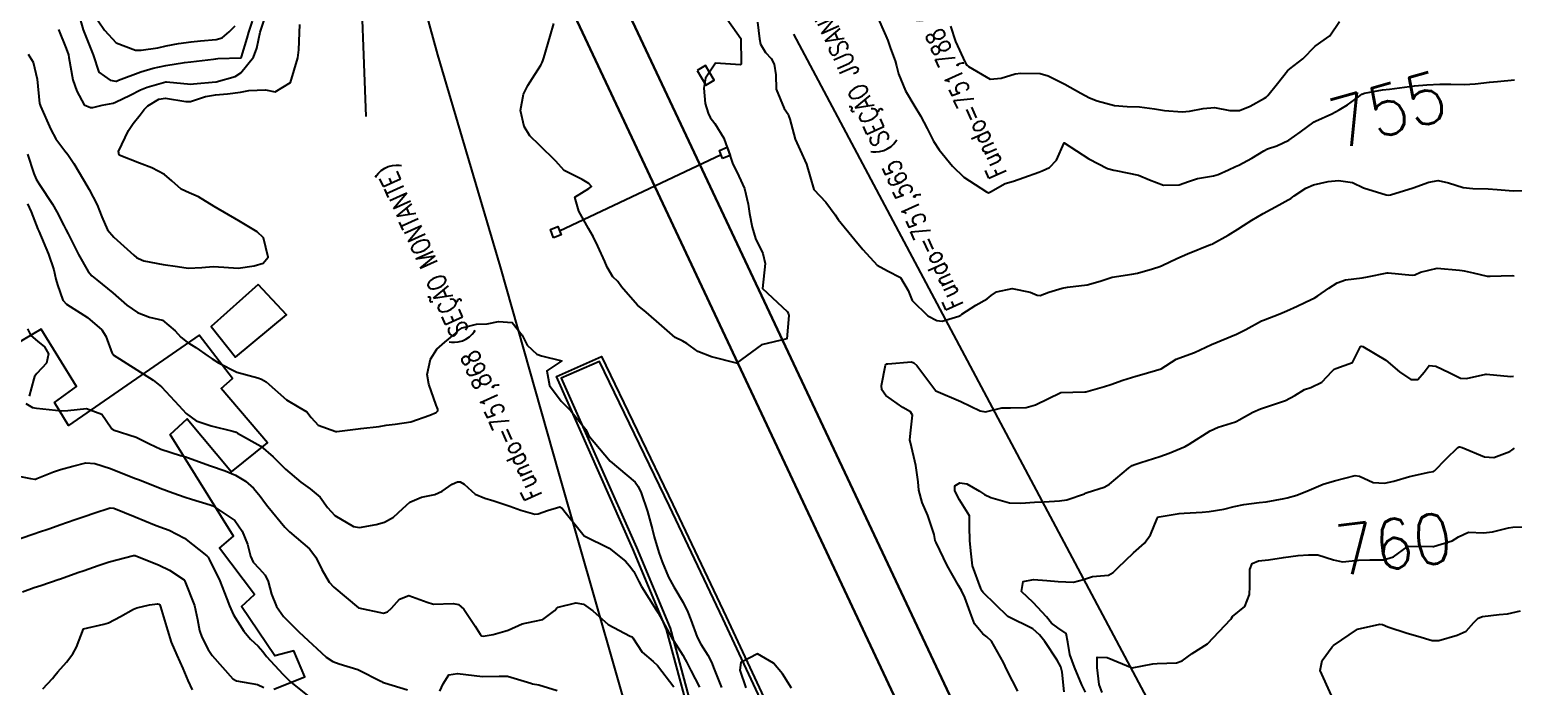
# Model space of a CAD drawing. Header units: metres. Extents: x 318500 to 325275, y 7408834 to 7428799.
# Drawn here: x 321933 to 322051.9, y 7422754.9 to 7422807.5 of the extents above; entities that cross this region are included whole.
import ezdxf
from ezdxf.enums import TextEntityAlignment as Align

# ---------------------------------------------------------------- set-up
doc = ezdxf.new("R2010")
doc.units = ezdxf.units.M
doc.header["$MEASUREMENT"] = 0
doc.linetypes.add('CONTINUO', pattern=[0])
for name, color, linetype in [('Armário', 45, 'Continuous'), ('Canaleta de Drenagem', 151, 'Continuous'), ('Cotas', 45, 'Continuous'), ('Curvas de Nivel 1m', 11, 'Continuous'), ('Curvas de Nivel 5m', 15, 'Continuous'), ('Divisas', 45, 'Continuous'), ('Edificações', 30, 'Continuous'), ('Linha Férrea', 20, 'Continuous'), ('Pórticos', 45, 'Continuous'), ('TEXTO', 45, 'Continuous'), ('Vias Primárias', 230, 'Continuous')]:
    doc.layers.add(name, color=color, linetype=linetype)
doc.styles.add('ROMANS', font='romans', dxfattribs={"height": 0.2})
doc.styles.add('Style-STANDARD', font='STANDARD.shx')

msp = doc.modelspace()

# ---------------------------------------------------------------- linework, layer by layer
at = {"layer": 'Armário'}
msp.add_lwpolyline([(321986.49, 7422804.27), (321987.19, 7422803.1), (321987.86, 7422803.49), (321987.17, 7422804.67)], close=True, dxfattribs=at)
at = {"layer": 'Canaleta de Drenagem'}
for points in [[(321986.53, 7422750.29), (321984.04, 7422759.48), (321981.35, 7422765.93), (321975.22, 7422779.76), (321978.83, 7422781.36), (321984.55, 7422769.49), (321988.82, 7422760.48), (321995.24, 7422746.76)], [(322035.11, 7422653.07), (322027.68, 7422670.48), (322022.19, 7422682.42), (322025.21, 7422683.86), (322022.84, 7422688.82), (322020.18, 7422694.57), (322016.39, 7422702.91), (322014.47, 7422706.98), (322009.49, 7422717.51), (322002.38, 7422732.07), (321994.97, 7422746.63), (321988.55, 7422760.35), (321984.28, 7422769.36), (321978.69, 7422780.96), (321975.62, 7422779.61), (321981.63, 7422766.04), (321984.33, 7422759.58), (321986.82, 7422750.37), (321988.93, 7422742.77), (321993.36, 7422730.01), (321996.84, 7422720.41), (321997.52, 7422719.05)]]:
    msp.add_lwpolyline(points, dxfattribs=at)
at = {"layer": 'Curvas de Nivel 1m', "flags": 128}
for points, elevation in [([(321937.06, 7422808.47), (321937.32, 7422807.53), (321937.97, 7422805.94), (321938.12, 7422805.52), (321938.57, 7422804.13), (321939.49, 7422803.5), (321939.94, 7422803.41), (321940.01, 7422803.42), (321940.15, 7422803.49), (321941.95, 7422804.17), (321942.93, 7422804.47), (321943.95, 7422804.68), (321945.44, 7422804.91), (321945.96, 7422804.96), (321947.76, 7422805.18), (321947.96, 7422805.22), (321948.1, 7422805.23), (321949.96, 7422805.3), (321950.02, 7422805.36), (321950.47, 7422806.86), (321950.6, 7422807.35), (321950.89, 7422808.23)], 754), ([(321938.01, 7422809), (321939.04, 7422807.5), (321939.97, 7422806.49), (321941.53, 7422805.91), (321941.97, 7422805.91), (321943.32, 7422806.1), (321943.97, 7422806.24), (321944.97, 7422806.43), (321945.98, 7422806.57), (321946.72, 7422806.66), (321947.98, 7422806.76), (321948.47, 7422806.89), (321949.02, 7422807.37), (321949.51, 7422807.86)], 753), ([(321988.58, 7422808.84), (321989.99, 7422806.83), (321990.01, 7422804.87), (321990.01, 7422804.83), (321990.01, 7422804.79), (321989.97, 7422804.72), (321987.97, 7422804.85), (321987.16, 7422803.65), (321987.04, 7422802.86), (321987.15, 7422801.63), (321987.37, 7422800.86), (321987.55, 7422800.5), (321987.9, 7422800.03), (321988.63, 7422798.84), (321989.07, 7422797.64), (321989.34, 7422796.84), (321989.84, 7422795.8), (321990.29, 7422794.82), (321990.57, 7422793.57), (321990.68, 7422792.82), (321990.89, 7422791.72), (321991.16, 7422790.81), (321991.76, 7422789.6), (321991.95, 7422788.8), (321991.73, 7422786.8), (321993.7, 7422784.95), (321993.81, 7422784.77), (321993.84, 7422784.63), (321993.67, 7422782.77), (321991.66, 7422782.3), (321989.65, 7422780.83), (321987.65, 7422781.34), (321986.55, 7422781.76), (321985.67, 7422782.39), (321985.36, 7422782.58), (321984.74, 7422782.89), (321983.68, 7422783.81), (321982.42, 7422784.92), (321981.71, 7422785.47), (321980.44, 7422786.95), (321980.14, 7422787.36), (321979.74, 7422787.74), (321979.29, 7422788.51), (321979.1, 7422788.97), (321978.55, 7422790.19), (321978.16, 7422790.98), (321977.79, 7422791.61), (321977.01, 7422793), (321976.69, 7422794.13), (321977.83, 7422794.82), (321978.03, 7422794.99), (321977.83, 7422795.23), (321977.29, 7422795.54), (321975.85, 7422796.26), (321975.17, 7422797.02), (321973.88, 7422798.29), (321973.09, 7422799.05), (321972.64, 7422799.8), (321972.35, 7422801.06), (321972.6, 7422802.39), (321972.94, 7422803.06), (321973.32, 7422803.67), (321973.97, 7422804.71), (321974.09, 7422804.92), (321974.14, 7422805.04), (321974.22, 7422805.28), (321974.72, 7422807.03), (321975.01, 7422808.03)], 757), ([(321932.91, 7422805.59), (321933.33, 7422804.95), (321933.65, 7422803.57), (321933.84, 7422801.64), (321933.86, 7422801.57), (321933.91, 7422801.42), (321934.73, 7422799.56), (321935.13, 7422798.8), (321935.86, 7422797.83), (321936.11, 7422797.54), (321936.57, 7422796.81), (321937.35, 7422795.52), (321937.82, 7422794.73), (321938.46, 7422793.51), (321938.83, 7422792.55), (321939.27, 7422791.5), (321939.77, 7422790.91), (321941.39, 7422789.47), (321941.59, 7422789.3), (321941.75, 7422789.2), (321942.18, 7422789.02), (321943.74, 7422788.74), (321944.88, 7422788.57), (321945.74, 7422788.44), (321946.83, 7422788.49), (321947.74, 7422788.58), (321948.6, 7422788.51), (321949.74, 7422788.44), (321951.03, 7422788.63), (321951.75, 7422788.84), (321952.15, 7422789.32), (321951.77, 7422790.86), (321951.27, 7422791.34), (321949.79, 7422792.23), (321947.81, 7422793.38), (321946.56, 7422794.14), (321945.82, 7422794.46), (321945.18, 7422794.77), (321944.44, 7422795.43), (321943.84, 7422795.93), (321942.82, 7422796.48), (321941.85, 7422796.85), (321940.22, 7422797.48), (321940.16, 7422797.79), (321940.96, 7422799.47), (321941.33, 7422800.02), (321941.9, 7422800.71), (321942.22, 7422801.14), (321942.51, 7422801.45), (321943.38, 7422801.99), (321943.92, 7422802.07), (321945.55, 7422801.79), (321945.92, 7422801.8), (321947.13, 7422802.19), (321947.92, 7422802.33), (321948.88, 7422802.41), (321949.93, 7422802.55), (321950.6, 7422802.68), (321951.93, 7422802.72), (321952.69, 7422802.56), (321953.94, 7422803.31), (321954.51, 7422805.3), (321954.61, 7422805.94), (321954.66, 7422807.3), (321954.67, 7422807.97)], 756), ([(321991.34, 7422808.14), (321991.49, 7422806.81), (321991.57, 7422806.39), (321991.98, 7422805.72), (321992.42, 7422805.24), (321992.66, 7422804.79), (321992.8, 7422803.94), (321992.83, 7422802.79), (321993.46, 7422801.24), (321993.78, 7422800.77), (321993.82, 7422800.68), (321993.91, 7422800.37), (321994.35, 7422798.77), (321994.75, 7422797.89), (321995.26, 7422796.76), (321995.83, 7422794.75), (321996.8, 7422793.72), (321997.54, 7422792.72), (321997.8, 7422792.33), (321999.12, 7422790.7), (321999.77, 7422789.93), (322000.91, 7422788.68), (322001.75, 7422788.22), (322002.77, 7422787.69), (322003.39, 7422786.65), (322003.72, 7422785.84), (322004.97, 7422784.62), (322005.69, 7422784.25), (322006.12, 7422784.18), (322007.44, 7422784.59), (322007.61, 7422784.68), (322007.7, 7422784.75), (322008.81, 7422785.48), (322009.72, 7422785.98), (322010.04, 7422786.24), (322010.48, 7422786.55), (322011.73, 7422786.8), (322013.16, 7422786.52), (322013.73, 7422786.27), (322013.98, 7422786.25), (322014.66, 7422786.5), (322015.73, 7422786.83), (322016.16, 7422786.9), (322017.74, 7422787.11), (322018.78, 7422787.4), (322019.74, 7422787.72), (322021.3, 7422787.96), (322021.75, 7422788.03), (322022.97, 7422788.38), (322023.56, 7422788.57), (322023.75, 7422788.65), (322024.92, 7422789.21), (322025.77, 7422789.57), (322027.62, 7422790.32), (322027.74, 7422790.37), (322027.78, 7422790.38), (322029.01, 7422791.08), (322029.8, 7422791.56), (322030.25, 7422791.84), (322030.93, 7422792.28), (322031.82, 7422792.81), (322033.1, 7422793.52), (322033.83, 7422793.9), (322034.04, 7422794.03), (322034.31, 7422794.24), (322035.23, 7422794.84), (322035.85, 7422795.11), (322037.03, 7422795.38), (322037.85, 7422795.47), (322038.97, 7422795.29), (322039.85, 7422794.87), (322041.67, 7422794.32), (322041.84, 7422794.29), (322042.01, 7422794.3), (322043.85, 7422794.86), (322045.08, 7422795.32), (322045.85, 7422795.46), (322046.66, 7422795.26), (322047.85, 7422794.9), (322048.61, 7422794.81), (322049.85, 7422794.79), (322050.56, 7422794.73), (322051.85, 7422794.63), (322053.19, 7422794.65)], 756), ([(322006.79, 7422807.82), (322007.18, 7422806.6), (322007.97, 7422804.92), (322008.1, 7422804.71), (322008.22, 7422804.59), (322009.96, 7422803.59), (322010.84, 7422803.67), (322011.96, 7422804.01), (322012.43, 7422804.06), (322013.96, 7422804.04), (322014.61, 7422803.85), (322015.95, 7422803.18), (322017.23, 7422802.46), (322017.93, 7422802.09), (322018.54, 7422801.84), (322019.93, 7422801.48), (322020.94, 7422801.4), (322021.92, 7422801.35), (322023.12, 7422801.19), (322023.92, 7422801.06), (322025.33, 7422800.95), (322025.92, 7422801.01), (322027.02, 7422801.23), (322027.92, 7422801.31), (322029.15, 7422801.08), (322029.92, 7422801.06), (322030.78, 7422801.43), (322031.94, 7422802.06), (322032.07, 7422802.14), (322032.2, 7422802.27), (322032.98, 7422803.23), (322033.78, 7422804.24), (322033.97, 7422804.41), (322034.99, 7422805.22), (322035.99, 7422806.22), (322037.16, 7422807.05), (322037.95, 7422808.19)], 754), ([(321932.87, 7422797.58), (321933.38, 7422796.03), (321933.57, 7422795.57), (321933.82, 7422795.13), (321934.87, 7422793.55), (321935.21, 7422792.96), (321935.78, 7422791.85), (321935.94, 7422791.54), (321936.13, 7422791.19), (321936.96, 7422789.53), (321937.74, 7422788.17), (321938.03, 7422787.82), (321938.43, 7422787.51), (321939.71, 7422786.45), (321940.83, 7422785.47), (321941.69, 7422784.87), (321942.63, 7422784.51), (321943.68, 7422784.26), (321944.69, 7422783.42), (321945.15, 7422782.9), (321945.66, 7422782.5), (321946.34, 7422782.08), (321947.34, 7422781.38), (321947.65, 7422781.18), (321948.16, 7422780.85), (321949.63, 7422780.1), (321951.31, 7422779.65), (321951.62, 7422779.55), (321951.98, 7422779.32), (321953.6, 7422777.88), (321954.61, 7422777.29), (321955.24, 7422776.93), (321955.58, 7422776.46), (321956.15, 7422775.84), (321957.57, 7422775.33), (321957.65, 7422775.33), (321959.57, 7422775.58), (321961.03, 7422775.75), (321961.58, 7422775.84), (321962.31, 7422775.92), (321963.58, 7422776.12), (321965.09, 7422776.66), (321965.59, 7422776.86), (321965.73, 7422776.99), (321965.72, 7422777.14), (321965.59, 7422777.45), (321965, 7422779.15), (321964.87, 7422779.91), (321965.13, 7422781.15), (321965.66, 7422781.94), (321966.3, 7422782.5), (321967.05, 7422783.13), (321967.37, 7422783.43), (321967.68, 7422783.66), (321968.84, 7422783.95), (321969.68, 7422783.98), (321970.6, 7422784.17), (321971.69, 7422784.09), (321972.48, 7422783.06), (321972.88, 7422782.27), (321973.66, 7422781.54), (321974.02, 7422781.4), (321975.65, 7422781.01), (321974.46, 7422780.2), (321974.67, 7422779.02), (321975.6, 7422777.77), (321976.38, 7422777), (321977.58, 7422775.5), (321977.73, 7422775.15), (321977.82, 7422774.99), (321979.54, 7422772.96), (321981.52, 7422771.27), (321981.78, 7422770.93), (321982.01, 7422770.42), (321982.51, 7422768.92), (321982.93, 7422767.45), (321983.06, 7422766.91), (321983.44, 7422765.64), (321983.7, 7422764.91), (321984.2, 7422763.67), (321984.63, 7422762.89), (321985.39, 7422761.63), (321985.75, 7422760.87), (321985.98, 7422760.26), (321986.51, 7422758.86), (321986.79, 7422758.31), (321987.34, 7422757.43), (321987.65, 7422756.85), (321987.87, 7422756.29), (321988.45, 7422754.83)], 757), ([(321932.86, 7422793.58), (321933.16, 7422792.95), (321933.7, 7422791.57), (321933.78, 7422791.39), (321934.55, 7422789.56), (321934.98, 7422788.3), (321935.15, 7422787.55), (321935.26, 7422787.09), (321935.7, 7422785.86), (321936, 7422785.54), (321937.68, 7422784.47), (321938.81, 7422783.5), (321939.14, 7422782.98), (321939.65, 7422781.6), (321939.69, 7422781.53), (321939.74, 7422781.49), (321941.63, 7422780.28), (321942.94, 7422779.45), (321943.61, 7422778.91), (321945, 7422777.42), (321945.28, 7422777.11), (321945.58, 7422776.79), (321946.39, 7422776.21), (321947.57, 7422775.79), (321949.3, 7422775.36), (321949.57, 7422775.28), (321949.7, 7422775.22), (321951.55, 7422774.16), (321952.54, 7422773.31), (321953.53, 7422772.33), (321954.76, 7422771.29), (321955.5, 7422770.75), (321956.3, 7422770.07), (321956.9, 7422769.26), (321957.48, 7422768.6), (321958.97, 7422767.72), (321959.47, 7422767.64), (321960.78, 7422767.89), (321961.47, 7422768.07), (321962.19, 7422768.48), (321962.92, 7422769.18), (321963.49, 7422769.67), (321964.42, 7422770.07), (321965.5, 7422770.29), (321966.09, 7422770.55), (321966.88, 7422771.13), (321967.31, 7422771.32), (321967.51, 7422771.3), (321967.83, 7422771.12), (321968.71, 7422770.31), (321969.5, 7422769.99), (321970.22, 7422769.8), (321971.49, 7422769.37), (321972.38, 7422769.05), (321973.49, 7422768.72), (321973.77, 7422768.75), (321974.51, 7422769.02), (321975.49, 7422769.31), (321975.68, 7422769.2), (321975.83, 7422769), (321977.46, 7422766.98), (321979.45, 7422766), (321980.75, 7422764.94), (321981.08, 7422764.59), (321981.42, 7422764.12), (321981.82, 7422763.33), (321982.03, 7422762.92), (321983.22, 7422761.06), (321983.32, 7422760.9), (321983.38, 7422760.8), (321984.42, 7422758.89), (321985.34, 7422757.41), (321985.54, 7422757.08), (321985.65, 7422756.88), (321985.99, 7422756.2), (321986.68, 7422754.86)], 758), ([(322012.19, 7422754.52), (322011.32, 7422756.18), (322011.17, 7422756.53), (322011.04, 7422756.83), (322010.07, 7422758.55), (322009.69, 7422758.88), (322009.37, 7422759.13), (322008.72, 7422759.92), (322008.46, 7422760.57), (322007.93, 7422762.05), (322007.66, 7422762.59), (322007.42, 7422763.01), (322006.52, 7422764.6), (322005.63, 7422766.44), (322005.57, 7422766.61), (322005.47, 7422767.09), (322004.97, 7422768.62), (322004.52, 7422769.64), (322004.24, 7422770.63), (322004.19, 7422771.3), (322004.02, 7422772.63), (322003.57, 7422774.47), (322003.53, 7422774.64), (322003.58, 7422775.2), (322003.73, 7422776.64), (322003.59, 7422776.92), (322002.97, 7422777.28), (322001.61, 7422778.24), (322001.3, 7422778.67), (322001.26, 7422779.04), (322001.58, 7422780.67), (322001.6, 7422780.72), (322001.65, 7422780.77), (322001.76, 7422780.77), (322003.65, 7422780.92), (322003.86, 7422780.85), (322004.09, 7422780.63), (322005.62, 7422778.61), (322007.61, 7422777.75), (322009.16, 7422777.01), (322009.6, 7422776.92), (322010.91, 7422777.23), (322011.6, 7422777.25), (322012.84, 7422777.28), (322013.6, 7422777.49), (322015.62, 7422778.48), (322017.55, 7422778.52), (322017.62, 7422778.53), (322019.13, 7422778.94), (322019.63, 7422779.11), (322020.59, 7422779.46), (322021.64, 7422779.78), (322022.11, 7422779.92), (322023.65, 7422780.37), (322024.87, 7422781.15), (322025.67, 7422781.44), (322026.33, 7422781.68), (322027.68, 7422782.32), (322029.69, 7422783.15), (322030.45, 7422783.53), (322031.7, 7422784.21), (322031.84, 7422784.27), (322033.17, 7422784.78), (322033.71, 7422785.01), (322034.56, 7422785.39), (322035.73, 7422785.94), (322035.91, 7422786.04), (322036.19, 7422786.21), (322037.09, 7422786.84), (322037.75, 7422787.26), (322038.43, 7422787.5), (322039.75, 7422787.67), (322040.18, 7422787.73), (322041.76, 7422788.05), (322041.84, 7422788.06), (322043.76, 7422787.86), (322043.98, 7422787.89), (322044.42, 7422788.1), (322045.76, 7422788.43), (322047.54, 7422788.28), (322047.76, 7422788.25), (322047.92, 7422788.21), (322048.64, 7422788.05), (322049.76, 7422787.8), (322050, 7422787.78), (322051.76, 7422787.84), (322051.92, 7422787.83)], 757), ([(321932.88, 7422783.58), (321933.14, 7422783.05), (321933.66, 7422782.58), (321934.24, 7422782.14), (321934.56, 7422781.56), (321934.39, 7422780.81), (321933.63, 7422779.98), (321933.44, 7422779.75), (321933.39, 7422779.57), (321933.01, 7422778.17)], 759), ([(322015.89, 7422754.47), (322015.73, 7422756.06), (322015.61, 7422756.48), (322015.34, 7422757.03), (322014.34, 7422758.5), (322013.9, 7422759.04), (322013.37, 7422759.52), (322011.38, 7422760.53), (322009.41, 7422762.43), (322009.32, 7422762.56), (322009.21, 7422762.77), (322008.55, 7422764.57), (322008.43, 7422765.55), (322008.33, 7422766.58), (322008.31, 7422767.74), (322008.31, 7422768.58), (322007.51, 7422769.88), (322007.12, 7422770.59), (322007.13, 7422770.98), (322007.53, 7422771.22), (322008.1, 7422771.15), (322009.12, 7422770.57), (322009.52, 7422770.29), (322010.01, 7422770.05), (322011.51, 7422769.63), (322012.41, 7422769.61), (322013.51, 7422769.67), (322014.3, 7422769.71), (322015.51, 7422769.8), (322016.1, 7422769.88), (322017.52, 7422770.36), (322017.58, 7422770.39), (322017.74, 7422770.45), (322019.08, 7422770.88), (322019.53, 7422771.13), (322021.05, 7422772.41), (322021.34, 7422772.61), (322021.54, 7422772.69), (322022.02, 7422772.87), (322023.55, 7422773.34), (322024.31, 7422773.61), (322025.57, 7422774.15), (322025.9, 7422774.34), (322027.59, 7422775.41), (322028.22, 7422775.68), (322029.6, 7422776.13), (322029.71, 7422776.18), (322029.91, 7422776.29), (322030.99, 7422776.89), (322031.61, 7422777.15), (322032.97, 7422777.61), (322033.62, 7422777.84), (322034.35, 7422778.23), (322035.14, 7422778.7), (322035.63, 7422778.88), (322036.53, 7422779.31), (322037.34, 7422780.19), (322037.5, 7422780.35), (322037.65, 7422780.39), (322038.97, 7422780.86), (322039.63, 7422782.16), (322039.68, 7422782.18), (322039.81, 7422782.16), (322041.66, 7422781.06), (322042.75, 7422780.12), (322043.64, 7422779.52), (322044.22, 7422779.52), (322044.72, 7422780.09), (322045.12, 7422780.62), (322045.66, 7422780.58), (322046.73, 7422780.07), (322047.64, 7422779.63), (322048.1, 7422779.6), (322049.65, 7422779.95), (322049.72, 7422779.95), (322051.65, 7422779.75), (322051.87, 7422779.77)], 758), ([(321932.73, 7422777.58), (321933.27, 7422777.26), (321933.59, 7422777.2), (321935.1, 7422777.06), (321935.58, 7422777.01), (321936.09, 7422777.03), (321937.59, 7422777.19), (321938.81, 7422776.73), (321939.57, 7422775.65), (321939.63, 7422775.55), (321939.74, 7422775.49), (321941.56, 7422774.88), (321942.64, 7422774.36), (321943.55, 7422773.93), (321945.11, 7422773.42), (321945.54, 7422773.3), (321945.69, 7422773.26), (321947.53, 7422772.59), (321948.7, 7422772.19), (321949.52, 7422771.85), (321950.33, 7422771.35), (321950.97, 7422770.8), (321951.5, 7422770.16), (321951.85, 7422769.68), (321952.12, 7422769.32), (321953.47, 7422767.68), (321953.85, 7422767.3), (321955.44, 7422765.95), (321955.97, 7422765.27), (321956.43, 7422764.28), (321957.03, 7422763.26), (321957.4, 7422762.86), (321959.38, 7422761.22), (321961.37, 7422760.79), (321961.69, 7422760.88), (321962.02, 7422761.19), (321962.67, 7422761.9), (321963.4, 7422762.21), (321964.88, 7422761.66), (321965.39, 7422761.5), (321966.96, 7422761.55), (321967.39, 7422761.47), (321967.8, 7422761.11), (321968.72, 7422759.74), (321969.12, 7422759.09), (321969.23, 7422758.97), (321969.35, 7422758.93), (321970.15, 7422759.08), (321971.09, 7422759.33), (321971.36, 7422759.43), (321972.48, 7422759.93), (321973.37, 7422760.11), (321974.13, 7422760.27), (321975.09, 7422761.01), (321975.23, 7422761.17), (321975.38, 7422761.26), (321976.77, 7422761.61), (321977.39, 7422761.51), (321978.14, 7422760.97), (321979.36, 7422759.87), (321981.13, 7422758.93), (321981.3, 7422758.88), (321981.35, 7422758.82), (321982.09, 7422757.67), (321982.98, 7422756.91), (321983.33, 7422756.59), (321984.62, 7422754.89)], 759), ([(322017.6, 7422754.45), (322017.31, 7422755.04), (322016.72, 7422756.46), (322016.35, 7422757.46), (322016.18, 7422758.47), (322016.05, 7422759.15), (322015.37, 7422759.61), (322014.87, 7422759.98), (322014.47, 7422760.49), (322013.4, 7422761.64), (322012.47, 7422762.52), (322012.61, 7422763.33), (322013.42, 7422763.48), (322014.51, 7422763.41), (322015.42, 7422763.32), (322016.63, 7422763.26), (322017.43, 7422763.47), (322018.17, 7422763.71), (322019.43, 7422763.84), (322019.82, 7422764.04), (322020.19, 7422764.42), (322021.45, 7422765.63), (322022.31, 7422766.39), (322022.8, 7422767.05), (322023.33, 7422768.37), (322023.4, 7422768.47), (322023.49, 7422768.5), (322025.09, 7422768.76), (322025.5, 7422768.8), (322026.94, 7422768.89), (322027.5, 7422768.94), (322028.68, 7422769.13), (322029.51, 7422769.34), (322030.29, 7422769.5), (322031.51, 7422769.64), (322032.06, 7422769.71), (322033.52, 7422769.97), (322033.74, 7422770.02), (322034.51, 7422770.23), (322035.52, 7422770.64), (322036.62, 7422771.11), (322037.53, 7422771.4), (322039.19, 7422771.81), (322039.54, 7422771.76), (322040.64, 7422771.26), (322041.53, 7422771.19), (322042.29, 7422771.36), (322043.54, 7422771.74), (322045.12, 7422772.09), (322045.47, 7422772.15), (322045.54, 7422772.2), (322046.49, 7422773.14), (322047.42, 7422774.06), (322047.52, 7422774.12), (322047.57, 7422774.12), (322047.77, 7422774.06), (322049.56, 7422773.3), (322050.31, 7422773.27), (322051.57, 7422773.74), (322051.73, 7422773.84), (322051.94, 7422774)], 759), ([(321932.27, 7422766.76), (321933.45, 7422767.18), (321933.75, 7422767.28), (321934.58, 7422767.55), (321935.24, 7422767.77), (321935.46, 7422767.85), (321936.7, 7422768.3), (321937.48, 7422768.57), (321938.18, 7422768.81), (321939.49, 7422769.22), (321939.79, 7422769.19), (321941.48, 7422768.51), (321943.05, 7422767.86), (321943.46, 7422767.7), (321944.22, 7422767.43), (321945.45, 7422766.8), (321947.24, 7422765.38), (321947.33, 7422765.28), (321947.43, 7422765.12), (321948.27, 7422763.37), (321948.84, 7422761.92), (321949.04, 7422761.36), (321949.37, 7422760.65), (321950.2, 7422759.35), (321950.72, 7422758.71), (321951.34, 7422758.15), (321951.72, 7422757.71), (321952.02, 7422757.32), (321953.31, 7422755.89), (321953.94, 7422755.29), (321955.28, 7422754.18)], 761), ([(321932.47, 7422762.5), (321933.4, 7422762.83), (321933.95, 7422763.01), (321935.41, 7422763.5), (321935.44, 7422763.51), (321935.52, 7422763.54), (321936.91, 7422764.03), (321937.42, 7422764.21), (321938.52, 7422764.61), (321939.42, 7422764.89), (321941.37, 7422765.4), (321941.43, 7422765.41), (321941.49, 7422765.4), (321943.42, 7422764.63), (321944.23, 7422764.24), (321945.41, 7422763.45), (321945.43, 7422763.43), (321945.44, 7422763.41), (321945.46, 7422763.36), (321946.23, 7422761.4), (321946.48, 7422760.27), (321946.65, 7422759.39), (321946.82, 7422758.87), (321947.33, 7422757.86), (321947.66, 7422757.38), (321949.3, 7422755.52), (321949.62, 7422755.36), (321951.3, 7422755.08), (321951.79, 7422754.83)], 762), ([(321934.11, 7422754.73), (321934.86, 7422755.55), (321935.06, 7422755.79), (321935.31, 7422756.08), (321935.99, 7422756.87), (321936.51, 7422757.53), (321936.8, 7422758.07), (321937.35, 7422759.52), (321938.97, 7422759.89), (321939.36, 7422760.02), (321940.33, 7422760.51), (321941.37, 7422761.1), (321941.63, 7422761.2), (321942.65, 7422761.45), (321943.28, 7422761.54), (321943.38, 7422761.51), (321943.46, 7422761.44), (321943.53, 7422761.29), (321944.08, 7422759.43), (321944.37, 7422758.45), (321944.82, 7422757.42), (321945.31, 7422756.36), (321945.7, 7422755.4), (321946.05, 7422754.64)], 763), ([(322037.3, 7422754.19), (322036.38, 7422756.2), (322036.56, 7422756.98), (322037.36, 7422758.08), (322037.41, 7422758.14), (322037.45, 7422758.19), (322039.37, 7422759.5), (322041.16, 7422759.91), (322041.38, 7422759.87), (322041.81, 7422759.69), (322043.37, 7422759.19), (322044.21, 7422758.94), (322045.37, 7422758.58), (322045.89, 7422758.59), (322047.37, 7422759.02), (322048.07, 7422759.35), (322048.69, 7422760.04), (322049.04, 7422760.37), (322049.39, 7422760.51), (322050.73, 7422760.67), (322051.39, 7422760.72), (322052.42, 7422760.96)], 761), ([(321994.05, 7422754.76), (321993.32, 7422755.91), (321992.61, 7422756.78), (321991.34, 7422757.52), (321989.99, 7422756.82), (321989.92, 7422756.22), (321990.39, 7422754.81)], 756)]:
    msp.add_lwpolyline(points, dxfattribs=dict(at, elevation=elevation))
at = {"layer": 'Curvas de Nivel 5m', "flags": 128}
for points, elevation in [([(321935.35, 7422807.55), (321935.97, 7422806.05), (321936.14, 7422805.54), (321936.17, 7422805.33), (321936.5, 7422803.53), (321936.83, 7422802.63), (321937.42, 7422801.52), (321937.91, 7422801.32), (321938.11, 7422801.32), (321938.85, 7422801.51), (321939.73, 7422801.67), (321939.91, 7422801.74), (321941.08, 7422802.31), (321941.93, 7422802.73), (321942.46, 7422802.93), (321943.94, 7422803.36), (321944.01, 7422803.37), (321945.94, 7422803.19), (321946.15, 7422803.2), (321947.94, 7422803.37), (321947.99, 7422803.38), (321949.51, 7422803.8), (321949.95, 7422804.08), (321950.96, 7422805.34), (321951.24, 7422806.07), (321951.51, 7422807.34), (321952.01, 7422808.88)], 755), ([(322000.89, 7422808.68), (322001.61, 7422807.06), (322001.76, 7422806.67), (322001.98, 7422806.05), (322002.35, 7422805.04), (322002.45, 7422804.66), (322002.62, 7422804), (322003.18, 7422802.65), (322003.92, 7422801.39), (322004.39, 7422800.63), (322004.91, 7422799.63), (322005.43, 7422798.62), (322005.88, 7422797.91), (322006.94, 7422796.6), (322007.85, 7422795.72), (322009.68, 7422794.56), (322009.77, 7422794.5), (322009.83, 7422794.48), (322009.99, 7422794.56), (322011.17, 7422795.21), (322011.84, 7422795.41), (322012.66, 7422795.71), (322013.85, 7422796.14), (322014.14, 7422796.23), (322014.72, 7422796.5), (322015.28, 7422797.08), (322015.89, 7422798.48), (322017.87, 7422797.2), (322019.37, 7422796.43), (322019.86, 7422796.29), (322020.03, 7422796.26), (322021.85, 7422795.88), (322022.72, 7422795.52), (322023.84, 7422795.09), (322025.1, 7422795.1), (322025.85, 7422795.38), (322026.57, 7422795.62), (322027.85, 7422795.84), (322028.23, 7422795.94), (322029.04, 7422796.31), (322029.6, 7422796.57), (322029.87, 7422796.69), (322030.92, 7422797.24), (322031.88, 7422797.85), (322032.16, 7422797.99), (322032.92, 7422798.25), (322033.89, 7422798.7), (322034.79, 7422799.34), (322035.91, 7422800.17), (322036.01, 7422800.22), (322037.32, 7422800.8), (322037.92, 7422801.13), (322038.58, 7422801.53), (322039.46, 7422802.17), (322039.73, 7422802.38), (322039.94, 7422802.47), (322041.38, 7422802.72), (322041.95, 7422802.78), (322043.15, 7422802.93), (322043.95, 7422803.05), (322044.92, 7422803.13), (322045.96, 7422803.17), (322046.86, 7422803.17), (322047.96, 7422803.16), (322048.81, 7422803.2), (322049.96, 7422803.35), (322050.58, 7422803.4), (322051.96, 7422803.53)], 755), ([(321931.51, 7422771.89), (321933.12, 7422771.58), (321933.46, 7422771.52), (321933.51, 7422771.53), (321933.61, 7422771.57), (321934.94, 7422772.12), (321935.52, 7422772.29), (321936.49, 7422772.56), (321937.53, 7422772.83), (321938.25, 7422772.79), (321939.52, 7422772.38), (321941.31, 7422771.66), (321941.51, 7422771.58), (321941.83, 7422771.46), (321943.5, 7422770.8), (321944.5, 7422770.43), (321945.5, 7422770.07), (321946, 7422769.91), (321947.49, 7422769.46), (321947.72, 7422769.38), (321949.47, 7422768.21), (321950.07, 7422767.35), (321950.48, 7422766.31), (321950.74, 7422765.34), (321950.95, 7422764.87), (321951.42, 7422764.36), (321951.91, 7422763.82), (321952.13, 7422763.32), (321952.41, 7422762.3), (321952.81, 7422761.31), (321953.37, 7422760.53), (321954.61, 7422759.29), (321955.34, 7422758.6), (321956.03, 7422757.96), (321956.79, 7422757.26), (321957.32, 7422756.9), (321957.83, 7422756.73), (321959.32, 7422756.26), (321961.21, 7422755.3), (321961.3, 7422755.26), (321961.47, 7422755.2), (321963.29, 7422754.63)], 760), ([(322018.92, 7422754.43), (322018.68, 7422755.06), (322018.53, 7422756.44), (322018.53, 7422757.25), (322019.34, 7422757.22), (322021.33, 7422756.4), (322022.99, 7422756.72), (322023.34, 7422756.76), (322024.89, 7422756.8), (322025.34, 7422756.96), (322026.13, 7422757.56), (322027.36, 7422758.32), (322029.24, 7422760.29), (322029.3, 7422760.38), (322029.38, 7422760.51), (322030.37, 7422761.31), (322030.74, 7422762.28), (322030.77, 7422762.92), (322030.77, 7422764.28), (322030.95, 7422764.77), (322031.45, 7422764.98), (322032.25, 7422765.06), (322033.45, 7422765.24), (322034.64, 7422765.41), (322035.45, 7422765.45), (322036.2, 7422765.45), (322037.45, 7422765.05), (322038.17, 7422764.9), (322039.45, 7422765.02), (322040.37, 7422765.07), (322041.45, 7422765.06), (322042.27, 7422765.3), (322043.36, 7422766.11), (322043.42, 7422766.15), (322043.46, 7422766.15), (322045.41, 7422766.13), (322045.46, 7422766.13), (322046.96, 7422766.57), (322047.47, 7422766.91), (322048.26, 7422767.27), (322049.48, 7422767.23), (322050.2, 7422767.3), (322051.48, 7422767.63), (322051.81, 7422767.67), (322053.49, 7422767.72)], 760), ([(321965.89, 7422754.53), (321966.15, 7422755.13), (321966.6, 7422755.84), (321967.31, 7422755.96), (321968.63, 7422755.78), (321969.31, 7422755.71), (321970.64, 7422755.74), (321971.31, 7422755.73), (321973.17, 7422755.17), (321973.3, 7422755.13), (321973.83, 7422755.03), (321975.29, 7422754.59)], 760)]:
    msp.add_lwpolyline(points, dxfattribs=dict(at, elevation=elevation))
at = {"layer": 'Divisas'}
for points in [[(321982.89, 7422745.94), (321975.44, 7422771.95), (321970.75, 7422788.53), (321965.74, 7422805.53), (321962.55, 7422817.13), (321957.16, 7422825.33), (321952.53, 7422832.12), (321938.02, 7422853.73), (321928.92, 7422867.29), (321925.09, 7422870.99), (321920.76, 7422876.2), (321911.58, 7422891.15), (321906.21, 7422903.73), (321903.95, 7422909.88), (321897.04, 7422930.59), (321896.45, 7422936.32), (321892.38, 7422963.09), (321889.91, 7422966.57), (321882.22, 7422978.29), (321868, 7422969.39), (321856.42, 7422987.24), (321853.85, 7422992.7), (321849.67, 7423001.12)], [(322161.74, 7422372.24), (322156.99, 7422394.96), (322153.88, 7422410.2), (322149.1, 7422434.38), (322143.12, 7422458.33), (322136.2, 7422486.7), (322132.88, 7422500), (322132.11, 7422503.38), (322126.88, 7422524.4), (322114.04, 7422553.42), (322100.68, 7422582.14), (322088.64, 7422609.57), (322070.03, 7422656.01), (322062.93, 7422673.94), (322058.33, 7422685.71), (322057.3, 7422687.15), (322047.85, 7422699.02), (322032.26, 7422718.53), (322030.65, 7422728.04), (322028.34, 7422742.25), (322024.5, 7422750.25), (321994.24, 7422807.19)]]:
    msp.add_lwpolyline(points, dxfattribs=at)
at = {"layer": 'Edificações'}
msp.add_lwpolyline([(321951.35, 7422787.12), (321947.59, 7422783.77), (321949.54, 7422781.29), (321953.62, 7422784.7)], close=True, dxfattribs=at)
msp.add_lwpolyline([(321952.59, 7422754.7), (321955.09, 7422755.67), (321954.2, 7422757.76), (321952.67, 7422757.36), (321950.01, 7422761.31), (321951.05, 7422762.28), (321948.24, 7422765.98), (321949.36, 7422766.95), (321944.29, 7422775.09), (321945.66, 7422776.37), (321949.2, 7422772.11), (321952.1, 7422774.44), (321948.39, 7422778.79), (321949.28, 7422779.59), (321946.62, 7422783.06), (321936.16, 7422775.82), (321935.03, 7422777.67), (321936.8, 7422778.96), (321933.97, 7422783.55), (321931.8, 7422782.26)], dxfattribs=at)
at = {"layer": 'Linha Férrea'}
for points in [[(321625.18, 7423540.48), (321646.79, 7423496.96), (321893.02, 7422980.6), (321927.57, 7422912.57), (321960.07, 7422844.09), (321960.07, 7422844.09), (322054.8, 7422642.25, -0.028698), (322111.17, 7422494.25), (322140.25, 7422392.29, 0.177815), (322346.49, 7422099.02)], [(322346.49, 7422099.02, -0.177815), (322140.25, 7422392.29), (322111.17, 7422494.25, 0.028698), (322054.8, 7422642.25), (321960.07, 7422844.09), (321960.07, 7422844.09), (321927.57, 7422912.57), (321893.02, 7422980.6), (321646.79, 7423496.96), (321625.18, 7423540.48, -0.08675)], [(321634.29, 7423531.03), (321649.19, 7423501.21), (321891.51, 7422993.32), (321931.64, 7422913.12), (321963.22, 7422846.71), (322059.23, 7422642.56), (322059.23, 7422642.56, -0.026965), (322115.31, 7422495.11), (322143.83, 7422393.25, 0.177055), (322348.62, 7422102.06)], [(322348.62, 7422102.06, -0.177055), (322143.83, 7422393.25), (322115.31, 7422495.11, 0.026965), (322059.23, 7422642.56), (322059.23, 7422642.56), (321963.22, 7422846.71), (321931.64, 7422913.12), (321891.51, 7422993.32), (321649.19, 7423501.21), (321634.29, 7423531.03, -0.065289)]]:
    msp.add_lwpolyline(points, format="xyb", dxfattribs=at)
at = {"layer": 'Pórticos'}
for points in [[(321988.54, 7422797.21), (321988.28, 7422797.87), (321988.89, 7422798.12), (321989.15, 7422797.45)], [(321975, 7422790.86), (321974.74, 7422791.52), (321975.35, 7422791.76), (321975.62, 7422791.1)]]:
    msp.add_lwpolyline(points, close=True, dxfattribs=at)
msp.add_lwpolyline([(321975.48, 7422791.43), (321988.41, 7422797.54)], dxfattribs=at)
at = {"layer": 'TEXTO', "linetype": 'CONTINUO'}
msp.add_polyline3d([(321959.45, 7422813.98, 0), (321959.97, 7422800.58, 0)], dxfattribs=at)
at = {"layer": 'Vias Primárias'}
for points in [[(323715.64, 7420145.55, 0), (323709.04, 7420132.94)], [(323831.09, 7420001.79, 0), (323833.84, 7420008.44, 0.220888)]]:
    msp.add_lwpolyline(points, format="xyb", dxfattribs=at)

# ---------------------------------------------------------------- texts
at = {"layer": 'Cotas', "style": 'Style-STANDARD'}
for s, rotation, p in [('755', 15.8228, (322041.82, 7422801.14, 755)), ('760', 6.9479, (322042.28, 7422766.34, 760))]:
    msp.add_text(s, height=4, rotation=rotation, dxfattribs=at).set_placement(p, align=Align.MIDDLE_CENTER)
at = {"layer": 'TEXTO', "style": 'ROMANS', "width": 0.8}
for s, p in [('Fundo=751,788 (SEÇÃO JUSANTE)', (322011.32, 7422796.07)), ('Fundo=751,565 (SEÇÃO JUSANTE)', (322007.86, 7422785.53)), ('Fundo=751,868 (SEÇÃO MONTANTE)', (321974.11, 7422770.27))]:
    msp.add_text(s, height=1.5, rotation=114.1768, dxfattribs=at).set_placement(p)

doc.saveas('drawing.dxf')
